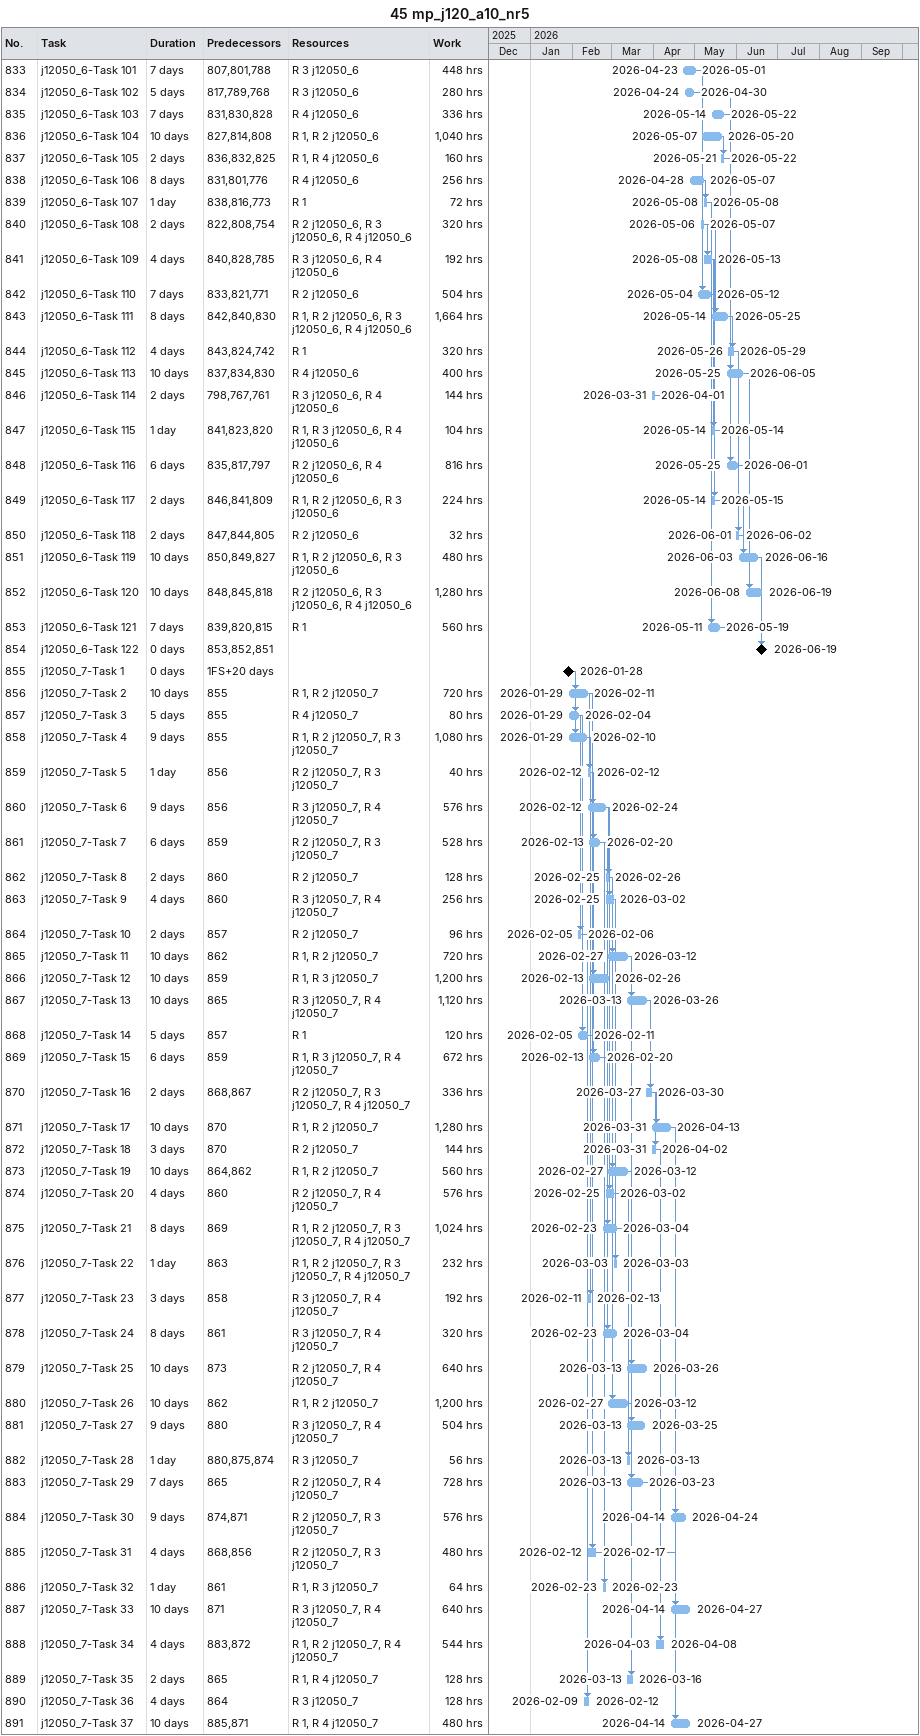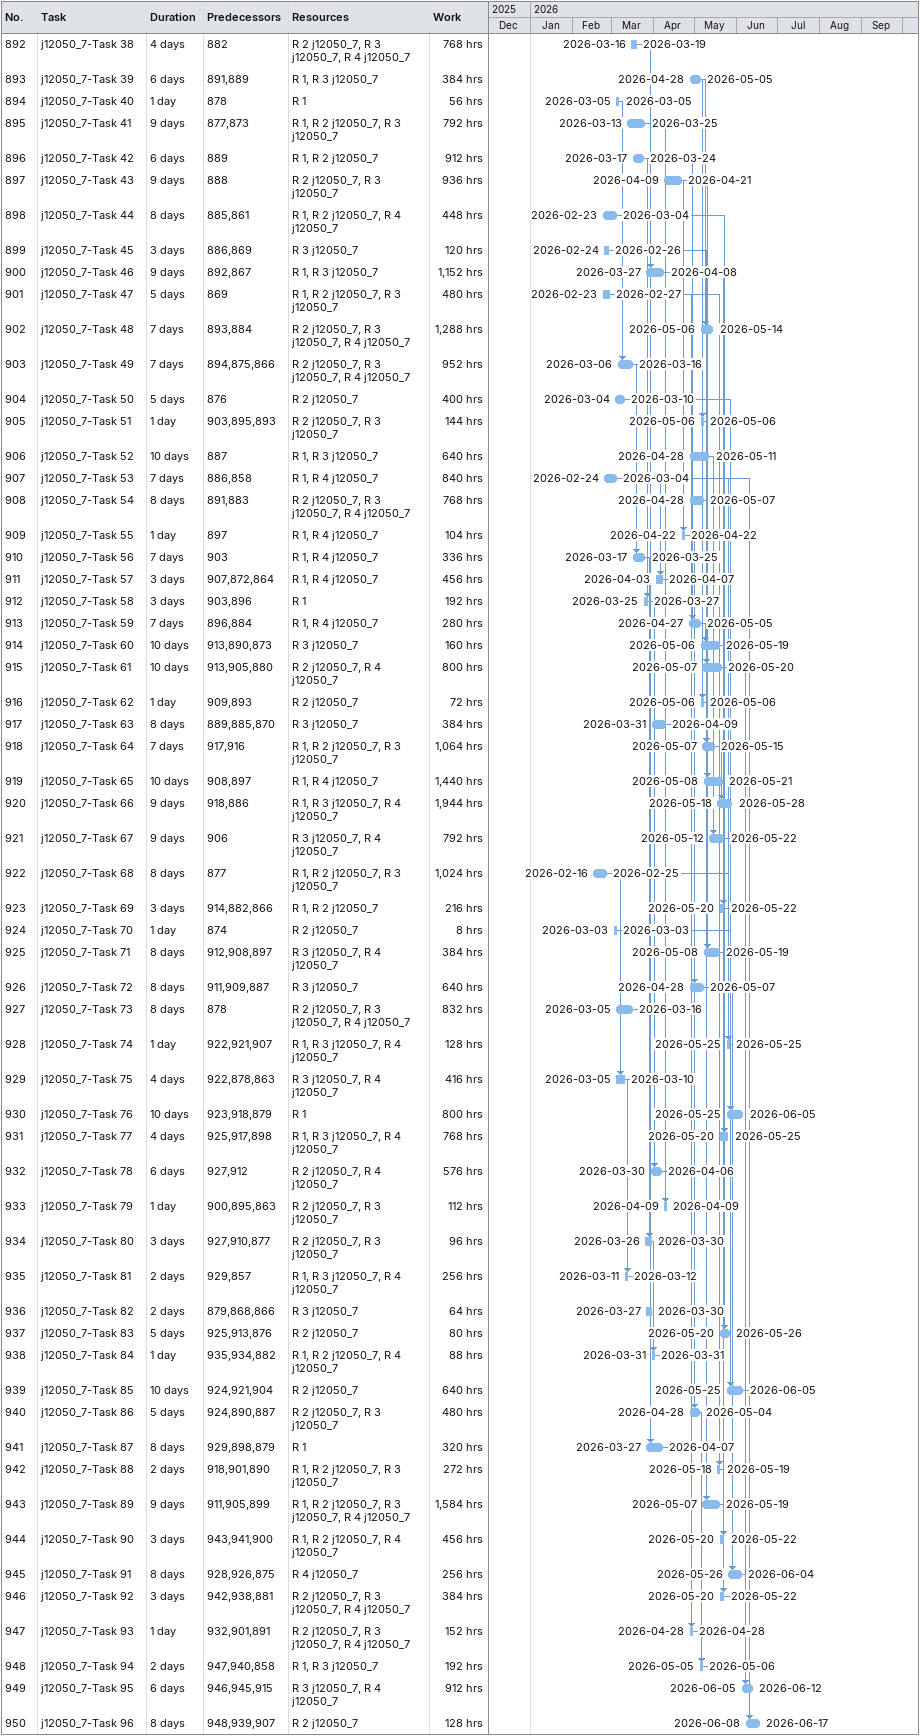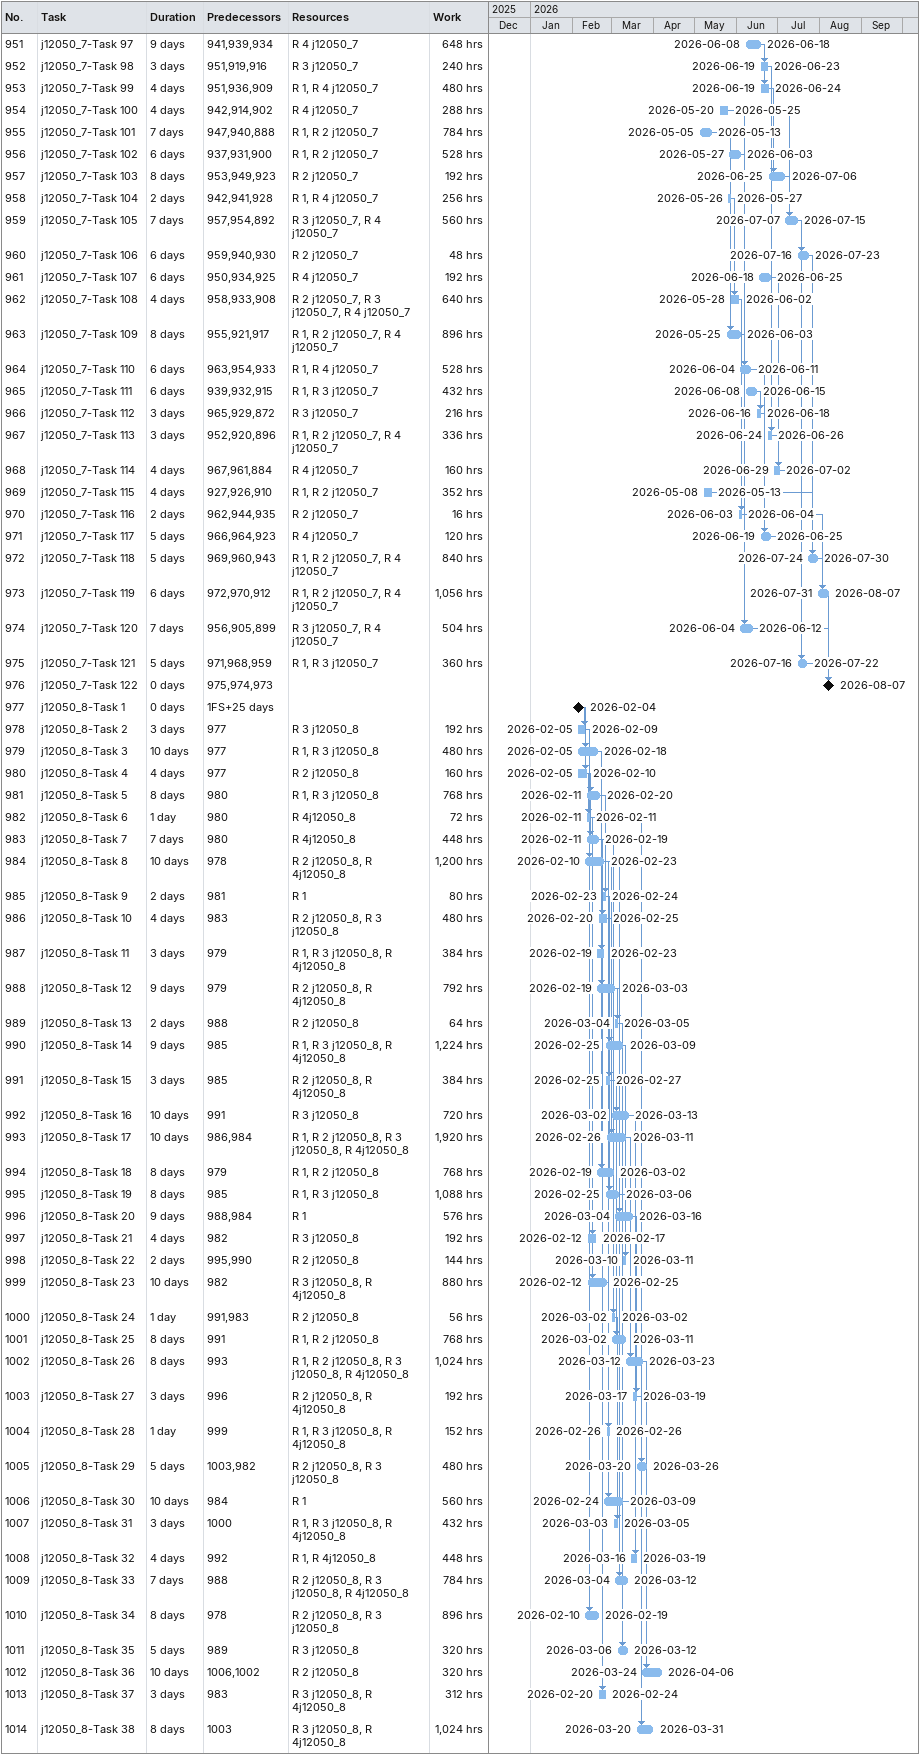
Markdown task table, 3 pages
45 mp_j120_a10_nr5

| ID | Task | Duration | Start | Finish | Predecessors | Resources | Work (h) |
|---|---|---|---|---|---|---|---|
| 833 | j12050_6-Task 101 | 7d | 2026-04-23 | 2026-05-01 | 807, 801, 788 | R 3 j12050_6 | 448 |
| 834 | j12050_6-Task 102 | 5d | 2026-04-24 | 2026-04-30 | 817, 789, 768 | R 3 j12050_6 | 280 |
| 835 | j12050_6-Task 103 | 7d | 2026-05-14 | 2026-05-22 | 831, 830, 828 | R 4 j12050_6 | 336 |
| 836 | j12050_6-Task 104 | 10d | 2026-05-07 | 2026-05-20 | 827, 814, 808 | R 1, R 2 j12050_6 | 1040 |
| 837 | j12050_6-Task 105 | 2d | 2026-05-21 | 2026-05-22 | 836, 832, 825 | R 1, R 4 j12050_6 | 160 |
| 838 | j12050_6-Task 106 | 8d | 2026-04-28 | 2026-05-07 | 831, 801, 776 | R 4 j12050_6 | 256 |
| 839 | j12050_6-Task 107 | 1d | 2026-05-08 | 2026-05-08 | 838, 816, 773 | R 1 | 72 |
| 840 | j12050_6-Task 108 | 2d | 2026-05-06 | 2026-05-07 | 822, 808, 754 | R 2 j12050_6, R 3 j12050_6, R 4 j12050_6 | 320 |
| 841 | j12050_6-Task 109 | 4d | 2026-05-08 | 2026-05-13 | 840, 828, 785 | R 3 j12050_6, R 4 j12050_6 | 192 |
| 842 | j12050_6-Task 110 | 7d | 2026-05-04 | 2026-05-12 | 833, 821, 771 | R 2 j12050_6 | 504 |
| 843 | j12050_6-Task 111 | 8d | 2026-05-14 | 2026-05-25 | 842, 840, 830 | R 1, R 2 j12050_6, R 3 j12050_6, R 4 j12050_6 | 1664 |
| 844 | j12050_6-Task 112 | 4d | 2026-05-26 | 2026-05-29 | 843, 824, 742 | R 1 | 320 |
| 845 | j12050_6-Task 113 | 10d | 2026-05-25 | 2026-06-05 | 837, 834, 830 | R 4 j12050_6 | 400 |
| 846 | j12050_6-Task 114 | 2d | 2026-03-31 | 2026-04-01 | 798, 767, 761 | R 3 j12050_6, R 4 j12050_6 | 144 |
| 847 | j12050_6-Task 115 | 1d | 2026-05-14 | 2026-05-14 | 841, 823, 820 | R 1, R 3 j12050_6, R 4 j12050_6 | 104 |
| 848 | j12050_6-Task 116 | 6d | 2026-05-25 | 2026-06-01 | 835, 817, 797 | R 2 j12050_6, R 4 j12050_6 | 816 |
| 849 | j12050_6-Task 117 | 2d | 2026-05-14 | 2026-05-15 | 846, 841, 809 | R 1, R 2 j12050_6, R 3 j12050_6 | 224 |
| 850 | j12050_6-Task 118 | 2d | 2026-06-01 | 2026-06-02 | 847, 844, 805 | R 2 j12050_6 | 32 |
| 851 | j12050_6-Task 119 | 10d | 2026-06-03 | 2026-06-16 | 850, 849, 827 | R 1, R 2 j12050_6, R 3 j12050_6 | 480 |
| 852 | j12050_6-Task 120 | 10d | 2026-06-08 | 2026-06-19 | 848, 845, 818 | R 2 j12050_6, R 3 j12050_6, R 4 j12050_6 | 1280 |
| 853 | j12050_6-Task 121 | 7d | 2026-05-11 | 2026-05-19 | 839, 820, 815 | R 1 | 560 |
| 854 | j12050_6-Task 122 | 0d | 2026-06-19 | 2026-06-19 | 853, 852, 851 |  |  |
| 855 | j12050_7-Task 1 | 0d | 2026-01-28 | 2026-01-28 | 1FS+20d |  |  |
| 856 | j12050_7-Task 2 | 10d | 2026-01-29 | 2026-02-11 | 855 | R 1, R 2 j12050_7 | 720 |
| 857 | j12050_7-Task 3 | 5d | 2026-01-29 | 2026-02-04 | 855 | R 4 j12050_7 | 80 |
| 858 | j12050_7-Task 4 | 9d | 2026-01-29 | 2026-02-10 | 855 | R 1, R 2 j12050_7, R 3 j12050_7 | 1080 |
| 859 | j12050_7-Task 5 | 1d | 2026-02-12 | 2026-02-12 | 856 | R 2 j12050_7, R 3 j12050_7 | 40 |
| 860 | j12050_7-Task 6 | 9d | 2026-02-12 | 2026-02-24 | 856 | R 3 j12050_7, R 4 j12050_7 | 576 |
| 861 | j12050_7-Task 7 | 6d | 2026-02-13 | 2026-02-20 | 859 | R 2 j12050_7, R 3 j12050_7 | 528 |
| 862 | j12050_7-Task 8 | 2d | 2026-02-25 | 2026-02-26 | 860 | R 2 j12050_7 | 128 |
| 863 | j12050_7-Task 9 | 4d | 2026-02-25 | 2026-03-02 | 860 | R 3 j12050_7, R 4 j12050_7 | 256 |
| 864 | j12050_7-Task 10 | 2d | 2026-02-05 | 2026-02-06 | 857 | R 2 j12050_7 | 96 |
| 865 | j12050_7-Task 11 | 10d | 2026-02-27 | 2026-03-12 | 862 | R 1, R 2 j12050_7 | 720 |
| 866 | j12050_7-Task 12 | 10d | 2026-02-13 | 2026-02-26 | 859 | R 1, R 3 j12050_7 | 1200 |
| 867 | j12050_7-Task 13 | 10d | 2026-03-13 | 2026-03-26 | 865 | R 3 j12050_7, R 4 j12050_7 | 1120 |
| 868 | j12050_7-Task 14 | 5d | 2026-02-05 | 2026-02-11 | 857 | R 1 | 120 |
| 869 | j12050_7-Task 15 | 6d | 2026-02-13 | 2026-02-20 | 859 | R 1, R 3 j12050_7, R 4 j12050_7 | 672 |
| 870 | j12050_7-Task 16 | 2d | 2026-03-27 | 2026-03-30 | 868, 867 | R 2 j12050_7, R 3 j12050_7, R 4 j12050_7 | 336 |
| 871 | j12050_7-Task 17 | 10d | 2026-03-31 | 2026-04-13 | 870 | R 1, R 2 j12050_7 | 1280 |
| 872 | j12050_7-Task 18 | 3d | 2026-03-31 | 2026-04-02 | 870 | R 2 j12050_7 | 144 |
| 873 | j12050_7-Task 19 | 10d | 2026-02-27 | 2026-03-12 | 864, 862 | R 1, R 2 j12050_7 | 560 |
| 874 | j12050_7-Task 20 | 4d | 2026-02-25 | 2026-03-02 | 860 | R 2 j12050_7, R 4 j12050_7 | 576 |
| 875 | j12050_7-Task 21 | 8d | 2026-02-23 | 2026-03-04 | 869 | R 1, R 2 j12050_7, R 3 j12050_7, R 4 j12050_7 | 1024 |
| 876 | j12050_7-Task 22 | 1d | 2026-03-03 | 2026-03-03 | 863 | R 1, R 2 j12050_7, R 3 j12050_7, R 4 j12050_7 | 232 |
| 877 | j12050_7-Task 23 | 3d | 2026-02-11 | 2026-02-13 | 858 | R 3 j12050_7, R 4 j12050_7 | 192 |
| 878 | j12050_7-Task 24 | 8d | 2026-02-23 | 2026-03-04 | 861 | R 3 j12050_7, R 4 j12050_7 | 320 |
| 879 | j12050_7-Task 25 | 10d | 2026-03-13 | 2026-03-26 | 873 | R 2 j12050_7, R 4 j12050_7 | 640 |
| 880 | j12050_7-Task 26 | 10d | 2026-02-27 | 2026-03-12 | 862 | R 1, R 2 j12050_7 | 1200 |
| 881 | j12050_7-Task 27 | 9d | 2026-03-13 | 2026-03-25 | 880 | R 3 j12050_7, R 4 j12050_7 | 504 |
| 882 | j12050_7-Task 28 | 1d | 2026-03-13 | 2026-03-13 | 880, 875, 874 | R 3 j12050_7 | 56 |
| 883 | j12050_7-Task 29 | 7d | 2026-03-13 | 2026-03-23 | 865 | R 2 j12050_7, R 4 j12050_7 | 728 |
| 884 | j12050_7-Task 30 | 9d | 2026-04-14 | 2026-04-24 | 874, 871 | R 2 j12050_7, R 3 j12050_7 | 576 |
| 885 | j12050_7-Task 31 | 4d | 2026-02-12 | 2026-02-17 | 868, 856 | R 2 j12050_7, R 3 j12050_7 | 480 |
| 886 | j12050_7-Task 32 | 1d | 2026-02-23 | 2026-02-23 | 861 | R 1, R 3 j12050_7 | 64 |
| 887 | j12050_7-Task 33 | 10d | 2026-04-14 | 2026-04-27 | 871 | R 3 j12050_7, R 4 j12050_7 | 640 |
| 888 | j12050_7-Task 34 | 4d | 2026-04-03 | 2026-04-08 | 883, 872 | R 1, R 2 j12050_7, R 4 j12050_7 | 544 |
| 889 | j12050_7-Task 35 | 2d | 2026-03-13 | 2026-03-16 | 865 | R 1, R 4 j12050_7 | 128 |
| 890 | j12050_7-Task 36 | 4d | 2026-02-09 | 2026-02-12 | 864 | R 3 j12050_7 | 128 |
| 891 | j12050_7-Task 37 | 10d | 2026-04-14 | 2026-04-27 | 885, 871 | R 1, R 4 j12050_7 | 480 |
| 892 | j12050_7-Task 38 | 4d | 2026-03-16 | 2026-03-19 | 882 | R 2 j12050_7, R 3 j12050_7, R 4 j12050_7 | 768 |
| 893 | j12050_7-Task 39 | 6d | 2026-04-28 | 2026-05-05 | 891, 889 | R 1, R 3 j12050_7 | 384 |
| 894 | j12050_7-Task 40 | 1d | 2026-03-05 | 2026-03-05 | 878 | R 1 | 56 |
| 895 | j12050_7-Task 41 | 9d | 2026-03-13 | 2026-03-25 | 877, 873 | R 1, R 2 j12050_7, R 3 j12050_7 | 792 |
| 896 | j12050_7-Task 42 | 6d | 2026-03-17 | 2026-03-24 | 889 | R 1, R 2 j12050_7 | 912 |
| 897 | j12050_7-Task 43 | 9d | 2026-04-09 | 2026-04-21 | 888 | R 2 j12050_7, R 3 j12050_7 | 936 |
| 898 | j12050_7-Task 44 | 8d | 2026-02-23 | 2026-03-04 | 885, 861 | R 1, R 2 j12050_7, R 4 j12050_7 | 448 |
| 899 | j12050_7-Task 45 | 3d | 2026-02-24 | 2026-02-26 | 886, 869 | R 3 j12050_7 | 120 |
| 900 | j12050_7-Task 46 | 9d | 2026-03-27 | 2026-04-08 | 892, 867 | R 1, R 3 j12050_7 | 1152 |
| 901 | j12050_7-Task 47 | 5d | 2026-02-23 | 2026-02-27 | 869 | R 1, R 2 j12050_7, R 3 j12050_7 | 480 |
| 902 | j12050_7-Task 48 | 7d | 2026-05-06 | 2026-05-14 | 893, 884 | R 2 j12050_7, R 3 j12050_7, R 4 j12050_7 | 1288 |
| 903 | j12050_7-Task 49 | 7d | 2026-03-06 | 2026-03-16 | 894, 875, 866 | R 2 j12050_7, R 3 j12050_7, R 4 j12050_7 | 952 |
| 904 | j12050_7-Task 50 | 5d | 2026-03-04 | 2026-03-10 | 876 | R 2 j12050_7 | 400 |
| 905 | j12050_7-Task 51 | 1d | 2026-05-06 | 2026-05-06 | 903, 895, 893 | R 2 j12050_7, R 3 j12050_7 | 144 |
| 906 | j12050_7-Task 52 | 10d | 2026-04-28 | 2026-05-11 | 887 | R 1, R 3 j12050_7 | 640 |
| 907 | j12050_7-Task 53 | 7d | 2026-02-24 | 2026-03-04 | 886, 858 | R 1, R 4 j12050_7 | 840 |
| 908 | j12050_7-Task 54 | 8d | 2026-04-28 | 2026-05-07 | 891, 883 | R 2 j12050_7, R 3 j12050_7, R 4 j12050_7 | 768 |
| 909 | j12050_7-Task 55 | 1d | 2026-04-22 | 2026-04-22 | 897 | R 1, R 4 j12050_7 | 104 |
| 910 | j12050_7-Task 56 | 7d | 2026-03-17 | 2026-03-25 | 903 | R 1, R 4 j12050_7 | 336 |
| 911 | j12050_7-Task 57 | 3d | 2026-04-03 | 2026-04-07 | 907, 872, 864 | R 1, R 4 j12050_7 | 456 |
| 912 | j12050_7-Task 58 | 3d | 2026-03-25 | 2026-03-27 | 903, 896 | R 1 | 192 |
| 913 | j12050_7-Task 59 | 7d | 2026-04-27 | 2026-05-05 | 896, 884 | R 1, R 4 j12050_7 | 280 |
| 914 | j12050_7-Task 60 | 10d | 2026-05-06 | 2026-05-19 | 913, 890, 873 | R 3 j12050_7 | 160 |
| 915 | j12050_7-Task 61 | 10d | 2026-05-07 | 2026-05-20 | 913, 905, 880 | R 2 j12050_7, R 4 j12050_7 | 800 |
| 916 | j12050_7-Task 62 | 1d | 2026-05-06 | 2026-05-06 | 909, 893 | R 2 j12050_7 | 72 |
| 917 | j12050_7-Task 63 | 8d | 2026-03-31 | 2026-04-09 | 889, 885, 870 | R 3 j12050_7 | 384 |
| 918 | j12050_7-Task 64 | 7d | 2026-05-07 | 2026-05-15 | 917, 916 | R 1, R 2 j12050_7, R 3 j12050_7 | 1064 |
| 919 | j12050_7-Task 65 | 10d | 2026-05-08 | 2026-05-21 | 908, 897 | R 1, R 4 j12050_7 | 1440 |
| 920 | j12050_7-Task 66 | 9d | 2026-05-18 | 2026-05-28 | 918, 886 | R 1, R 3 j12050_7, R 4 j12050_7 | 1944 |
| 921 | j12050_7-Task 67 | 9d | 2026-05-12 | 2026-05-22 | 906 | R 3 j12050_7, R 4 j12050_7 | 792 |
| 922 | j12050_7-Task 68 | 8d | 2026-02-16 | 2026-02-25 | 877 | R 1, R 2 j12050_7, R 3 j12050_7 | 1024 |
| 923 | j12050_7-Task 69 | 3d | 2026-05-20 | 2026-05-22 | 914, 882, 866 | R 1, R 2 j12050_7 | 216 |
| 924 | j12050_7-Task 70 | 1d | 2026-03-03 | 2026-03-03 | 874 | R 2 j12050_7 | 8 |
| 925 | j12050_7-Task 71 | 8d | 2026-05-08 | 2026-05-19 | 912, 908, 897 | R 3 j12050_7, R 4 j12050_7 | 384 |
| 926 | j12050_7-Task 72 | 8d | 2026-04-28 | 2026-05-07 | 911, 909, 887 | R 3 j12050_7 | 640 |
| 927 | j12050_7-Task 73 | 8d | 2026-03-05 | 2026-03-16 | 878 | R 2 j12050_7, R 3 j12050_7, R 4 j12050_7 | 832 |
| 928 | j12050_7-Task 74 | 1d | 2026-05-25 | 2026-05-25 | 922, 921, 907 | R 1, R 3 j12050_7, R 4 j12050_7 | 128 |
| 929 | j12050_7-Task 75 | 4d | 2026-03-05 | 2026-03-10 | 922, 878, 863 | R 3 j12050_7, R 4 j12050_7 | 416 |
| 930 | j12050_7-Task 76 | 10d | 2026-05-25 | 2026-06-05 | 923, 918, 879 | R 1 | 800 |
| 931 | j12050_7-Task 77 | 4d | 2026-05-20 | 2026-05-25 | 925, 917, 898 | R 1, R 3 j12050_7, R 4 j12050_7 | 768 |
| 932 | j12050_7-Task 78 | 6d | 2026-03-30 | 2026-04-06 | 927, 912 | R 2 j12050_7, R 4 j12050_7 | 576 |
| 933 | j12050_7-Task 79 | 1d | 2026-04-09 | 2026-04-09 | 900, 895, 863 | R 2 j12050_7, R 3 j12050_7 | 112 |
| 934 | j12050_7-Task 80 | 3d | 2026-03-26 | 2026-03-30 | 927, 910, 877 | R 2 j12050_7, R 3 j12050_7 | 96 |
| 935 | j12050_7-Task 81 | 2d | 2026-03-11 | 2026-03-12 | 929, 857 | R 1, R 3 j12050_7, R 4 j12050_7 | 256 |
| 936 | j12050_7-Task 82 | 2d | 2026-03-27 | 2026-03-30 | 879, 868, 866 | R 3 j12050_7 | 64 |
| 937 | j12050_7-Task 83 | 5d | 2026-05-20 | 2026-05-26 | 925, 913, 876 | R 2 j12050_7 | 80 |
| 938 | j12050_7-Task 84 | 1d | 2026-03-31 | 2026-03-31 | 935, 934, 882 | R 1, R 2 j12050_7, R 4 j12050_7 | 88 |
| 939 | j12050_7-Task 85 | 10d | 2026-05-25 | 2026-06-05 | 924, 921, 904 | R 2 j12050_7 | 640 |
| 940 | j12050_7-Task 86 | 5d | 2026-04-28 | 2026-05-04 | 924, 890, 887 | R 2 j12050_7, R 3 j12050_7 | 480 |
| 941 | j12050_7-Task 87 | 8d | 2026-03-27 | 2026-04-07 | 929, 898, 879 | R 1 | 320 |
| 942 | j12050_7-Task 88 | 2d | 2026-05-18 | 2026-05-19 | 918, 901, 890 | R 1, R 2 j12050_7, R 3 j12050_7 | 272 |
| 943 | j12050_7-Task 89 | 9d | 2026-05-07 | 2026-05-19 | 911, 905, 899 | R 1, R 2 j12050_7, R 3 j12050_7, R 4 j12050_7 | 1584 |
| 944 | j12050_7-Task 90 | 3d | 2026-05-20 | 2026-05-22 | 943, 941, 900 | R 1, R 2 j12050_7, R 4 j12050_7 | 456 |
| 945 | j12050_7-Task 91 | 8d | 2026-05-26 | 2026-06-04 | 928, 926, 875 | R 4 j12050_7 | 256 |
| 946 | j12050_7-Task 92 | 3d | 2026-05-20 | 2026-05-22 | 942, 938, 881 | R 2 j12050_7, R 3 j12050_7, R 4 j12050_7 | 384 |
| 947 | j12050_7-Task 93 | 1d | 2026-04-28 | 2026-04-28 | 932, 901, 891 | R 2 j12050_7, R 3 j12050_7, R 4 j12050_7 | 152 |
| 948 | j12050_7-Task 94 | 2d | 2026-05-05 | 2026-05-06 | 947, 940, 858 | R 1, R 3 j12050_7 | 192 |
| 949 | j12050_7-Task 95 | 6d | 2026-06-05 | 2026-06-12 | 946, 945, 915 | R 3 j12050_7, R 4 j12050_7 | 912 |
| 950 | j12050_7-Task 96 | 8d | 2026-06-08 | 2026-06-17 | 948, 939, 907 | R 2 j12050_7 | 128 |
| 951 | j12050_7-Task 97 | 9d | 2026-06-08 | 2026-06-18 | 941, 939, 934 | R 4 j12050_7 | 648 |
| 952 | j12050_7-Task 98 | 3d | 2026-06-19 | 2026-06-23 | 951, 919, 916 | R 3 j12050_7 | 240 |
| 953 | j12050_7-Task 99 | 4d | 2026-06-19 | 2026-06-24 | 951, 936, 909 | R 1, R 4 j12050_7 | 480 |
| 954 | j12050_7-Task 100 | 4d | 2026-05-20 | 2026-05-25 | 942, 914, 902 | R 4 j12050_7 | 288 |
| 955 | j12050_7-Task 101 | 7d | 2026-05-05 | 2026-05-13 | 947, 940, 888 | R 1, R 2 j12050_7 | 784 |
| 956 | j12050_7-Task 102 | 6d | 2026-05-27 | 2026-06-03 | 937, 931, 900 | R 1, R 2 j12050_7 | 528 |
| 957 | j12050_7-Task 103 | 8d | 2026-06-25 | 2026-07-06 | 953, 949, 923 | R 2 j12050_7 | 192 |
| 958 | j12050_7-Task 104 | 2d | 2026-05-26 | 2026-05-27 | 942, 941, 928 | R 1, R 4 j12050_7 | 256 |
| 959 | j12050_7-Task 105 | 7d | 2026-07-07 | 2026-07-15 | 957, 954, 892 | R 3 j12050_7, R 4 j12050_7 | 560 |
| 960 | j12050_7-Task 106 | 6d | 2026-07-16 | 2026-07-23 | 959, 940, 930 | R 2 j12050_7 | 48 |
| 961 | j12050_7-Task 107 | 6d | 2026-06-18 | 2026-06-25 | 950, 934, 925 | R 4 j12050_7 | 192 |
| 962 | j12050_7-Task 108 | 4d | 2026-05-28 | 2026-06-02 | 958, 933, 908 | R 2 j12050_7, R 3 j12050_7, R 4 j12050_7 | 640 |
| 963 | j12050_7-Task 109 | 8d | 2026-05-25 | 2026-06-03 | 955, 921, 917 | R 1, R 2 j12050_7, R 4 j12050_7 | 896 |
| 964 | j12050_7-Task 110 | 6d | 2026-06-04 | 2026-06-11 | 963, 954, 933 | R 1, R 4 j12050_7 | 528 |
| 965 | j12050_7-Task 111 | 6d | 2026-06-08 | 2026-06-15 | 939, 932, 915 | R 1, R 3 j12050_7 | 432 |
| 966 | j12050_7-Task 112 | 3d | 2026-06-16 | 2026-06-18 | 965, 929, 872 | R 3 j12050_7 | 216 |
| 967 | j12050_7-Task 113 | 3d | 2026-06-24 | 2026-06-26 | 952, 920, 896 | R 1, R 2 j12050_7, R 4 j12050_7 | 336 |
| 968 | j12050_7-Task 114 | 4d | 2026-06-29 | 2026-07-02 | 967, 961, 884 | R 4 j12050_7 | 160 |
| 969 | j12050_7-Task 115 | 4d | 2026-05-08 | 2026-05-13 | 927, 926, 910 | R 1, R 2 j12050_7 | 352 |
| 970 | j12050_7-Task 116 | 2d | 2026-06-03 | 2026-06-04 | 962, 944, 935 | R 2 j12050_7 | 16 |
| 971 | j12050_7-Task 117 | 5d | 2026-06-19 | 2026-06-25 | 966, 964, 923 | R 4 j12050_7 | 120 |
| 972 | j12050_7-Task 118 | 5d | 2026-07-24 | 2026-07-30 | 969, 960, 943 | R 1, R 2 j12050_7, R 4 j12050_7 | 840 |
| 973 | j12050_7-Task 119 | 6d | 2026-07-31 | 2026-08-07 | 972, 970, 912 | R 1, R 2 j12050_7, R 4 j12050_7 | 1056 |
| 974 | j12050_7-Task 120 | 7d | 2026-06-04 | 2026-06-12 | 956, 905, 899 | R 3 j12050_7, R 4 j12050_7 | 504 |
| 975 | j12050_7-Task 121 | 5d | 2026-07-16 | 2026-07-22 | 971, 968, 959 | R 1, R 3 j12050_7 | 360 |
| 976 | j12050_7-Task 122 | 0d | 2026-08-07 | 2026-08-07 | 975, 974, 973 |  |  |
| 977 | j12050_8-Task 1 | 0d | 2026-02-04 | 2026-02-04 | 1FS+25d |  |  |
| 978 | j12050_8-Task 2 | 3d | 2026-02-05 | 2026-02-09 | 977 | R 3 j12050_8 | 192 |
| 979 | j12050_8-Task 3 | 10d | 2026-02-05 | 2026-02-18 | 977 | R 1, R 3 j12050_8 | 480 |
| 980 | j12050_8-Task 4 | 4d | 2026-02-05 | 2026-02-10 | 977 | R 2 j12050_8 | 160 |
| 981 | j12050_8-Task 5 | 8d | 2026-02-11 | 2026-02-20 | 980 | R 1, R 3 j12050_8 | 768 |
| 982 | j12050_8-Task 6 | 1d | 2026-02-11 | 2026-02-11 | 980 | R 4j12050_8 | 72 |
| 983 | j12050_8-Task 7 | 7d | 2026-02-11 | 2026-02-19 | 980 | R 4j12050_8 | 448 |
| 984 | j12050_8-Task 8 | 10d | 2026-02-10 | 2026-02-23 | 978 | R 2 j12050_8, R 4j12050_8 | 1200 |
| 985 | j12050_8-Task 9 | 2d | 2026-02-23 | 2026-02-24 | 981 | R 1 | 80 |
| 986 | j12050_8-Task 10 | 4d | 2026-02-20 | 2026-02-25 | 983 | R 2 j12050_8, R 3 j12050_8 | 480 |
| 987 | j12050_8-Task 11 | 3d | 2026-02-19 | 2026-02-23 | 979 | R 1, R 3 j12050_8, R 4j12050_8 | 384 |
| 988 | j12050_8-Task 12 | 9d | 2026-02-19 | 2026-03-03 | 979 | R 2 j12050_8, R 4j12050_8 | 792 |
| 989 | j12050_8-Task 13 | 2d | 2026-03-04 | 2026-03-05 | 988 | R 2 j12050_8 | 64 |
| 990 | j12050_8-Task 14 | 9d | 2026-02-25 | 2026-03-09 | 985 | R 1, R 3 j12050_8, R 4j12050_8 | 1224 |
| 991 | j12050_8-Task 15 | 3d | 2026-02-25 | 2026-02-27 | 985 | R 2 j12050_8, R 4j12050_8 | 384 |
| 992 | j12050_8-Task 16 | 10d | 2026-03-02 | 2026-03-13 | 991 | R 3 j12050_8 | 720 |
| 993 | j12050_8-Task 17 | 10d | 2026-02-26 | 2026-03-11 | 986, 984 | R 1, R 2 j12050_8, R 3 j12050_8, R 4j12050_8 | 1920 |
| 994 | j12050_8-Task 18 | 8d | 2026-02-19 | 2026-03-02 | 979 | R 1, R 2 j12050_8 | 768 |
| 995 | j12050_8-Task 19 | 8d | 2026-02-25 | 2026-03-06 | 985 | R 1, R 3 j12050_8 | 1088 |
| 996 | j12050_8-Task 20 | 9d | 2026-03-04 | 2026-03-16 | 988, 984 | R 1 | 576 |
| 997 | j12050_8-Task 21 | 4d | 2026-02-12 | 2026-02-17 | 982 | R 3 j12050_8 | 192 |
| 998 | j12050_8-Task 22 | 2d | 2026-03-10 | 2026-03-11 | 995, 990 | R 2 j12050_8 | 144 |
| 999 | j12050_8-Task 23 | 10d | 2026-02-12 | 2026-02-25 | 982 | R 3 j12050_8, R 4j12050_8 | 880 |
| 1000 | j12050_8-Task 24 | 1d | 2026-03-02 | 2026-03-02 | 991, 983 | R 2 j12050_8 | 56 |
| 1001 | j12050_8-Task 25 | 8d | 2026-03-02 | 2026-03-11 | 991 | R 1, R 2 j12050_8 | 768 |
| 1002 | j12050_8-Task 26 | 8d | 2026-03-12 | 2026-03-23 | 993 | R 1, R 2 j12050_8, R 3 j12050_8, R 4j12050_8 | 1024 |
| 1003 | j12050_8-Task 27 | 3d | 2026-03-17 | 2026-03-19 | 996 | R 2 j12050_8, R 4j12050_8 | 192 |
| 1004 | j12050_8-Task 28 | 1d | 2026-02-26 | 2026-02-26 | 999 | R 1, R 3 j12050_8, R 4j12050_8 | 152 |
| 1005 | j12050_8-Task 29 | 5d | 2026-03-20 | 2026-03-26 | 1003, 982 | R 2 j12050_8, R 3 j12050_8 | 480 |
| 1006 | j12050_8-Task 30 | 10d | 2026-02-24 | 2026-03-09 | 984 | R 1 | 560 |
| 1007 | j12050_8-Task 31 | 3d | 2026-03-03 | 2026-03-05 | 1000 | R 1, R 3 j12050_8, R 4j12050_8 | 432 |
| 1008 | j12050_8-Task 32 | 4d | 2026-03-16 | 2026-03-19 | 992 | R 1, R 4j12050_8 | 448 |
| 1009 | j12050_8-Task 33 | 7d | 2026-03-04 | 2026-03-12 | 988 | R 2 j12050_8, R 3 j12050_8, R 4j12050_8 | 784 |
| 1010 | j12050_8-Task 34 | 8d | 2026-02-10 | 2026-02-19 | 978 | R 2 j12050_8, R 3 j12050_8 | 896 |
| 1011 | j12050_8-Task 35 | 5d | 2026-03-06 | 2026-03-12 | 989 | R 3 j12050_8 | 320 |
| 1012 | j12050_8-Task 36 | 10d | 2026-03-24 | 2026-04-06 | 1006, 1002 | R 2 j12050_8 | 320 |
| 1013 | j12050_8-Task 37 | 3d | 2026-02-20 | 2026-02-24 | 983 | R 3 j12050_8, R 4j12050_8 | 312 |
| 1014 | j12050_8-Task 38 | 8d | 2026-03-20 | 2026-03-31 | 1003 | R 3 j12050_8, R 4j12050_8 | 1024 |
